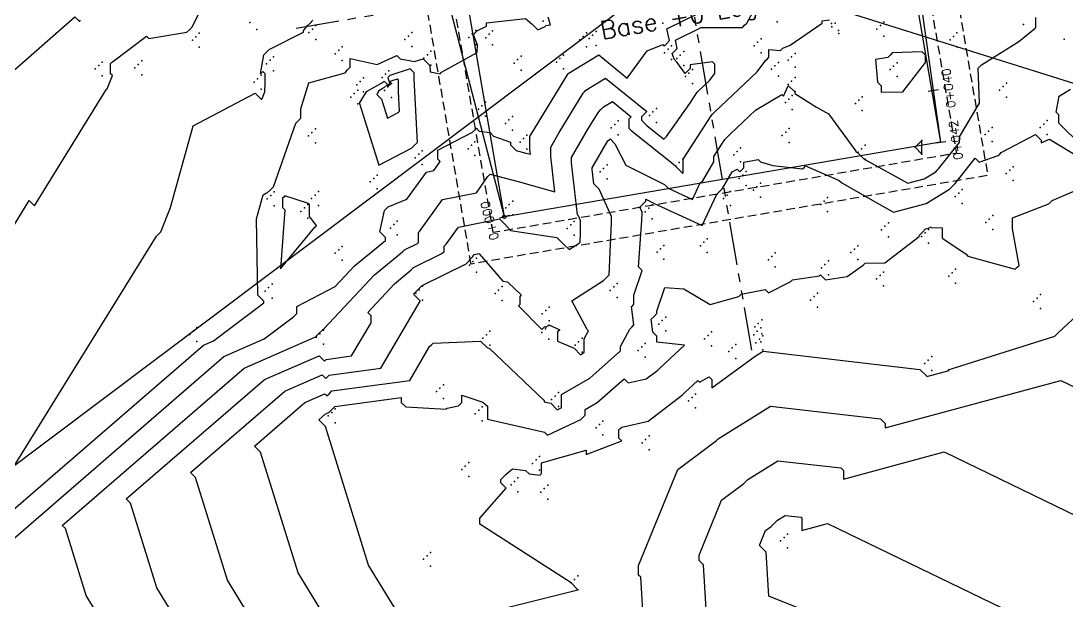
# Model space of a CAD drawing. Header units: metres. Extents: x 419582 to 423558, y 4805372 to 4807539.
# Drawn here: x 423111.44 to 423141.6, y 4807481.66 to 4807498.4 of the extents above; entities that cross this region are included whole.
import ezdxf

# ---------------------------------------------------------------- set-up
doc = ezdxf.new("R2010")
doc.units = ezdxf.units.M
doc.linetypes.add('HIDDEN', pattern=[0.375, 0.25, -0.125])
doc.linetypes.add('PHANTOM', pattern=[2.5, 1.25, -0.25, 0.25, -0.25, 0.25, -0.25])
for name, color, linetype in [('_pieds', 253, 'HIDDEN'), ('C-ROAD-CNTR-N', 92, 'Continuous'), ('C-ROAD-STAN', 11, 'Continuous'), ('C-ROAD-STAN-MAJR', 11, 'Continuous'), ('C-TINN', 4, 'Continuous'), ('C-TOPO-MAJR', 9, 'Continuous'), ('C-TOPO-MINR', 8, 'Continuous'), ('LS', 7, 'Continuous')]:
    doc.layers.add(name, color=color, linetype=linetype)
doc.styles.get("Standard").update_dxf_attribs({"font": 'simplex.shx'})

# ---------------------------------------------------------------- blocks, each defined once
blk = doc.blocks.new('AN75 +0 +0')
at = {"linetype": 'PHANTOM', "flags": 128}
for points in [[(0, -11.382), (0, 11.382)], [(-11.382, 0), (11.382, 0)]]:
    blk.add_lwpolyline(points, dxfattribs=at)
at = {"flags": 128}
blk.add_lwpolyline([(-6.382, -6.382), (-6.382, 6.382), (6.382, 6.382), (6.382, -6.382)], close=True, dxfattribs=at)
at = {"layer": 'LS', "insert": (-2.743, -0.436), "char_height": 0.51577, "width": 9.13592, "attachment_point": 1}
blk.add_mtext('AN75\\PBase +0 Leg +0', dxfattribs=at)
blk = doc.blocks.new('AeccTickLine')
blk.add_line((0, -0.5), (0, 0.5))

msp = doc.modelspace()

# ---------------------------------------------------------------- linework, layer by layer
at = {"color": 31, "lineweight": 30, "true_color": 0xffbd7a, "elevation": 1718.013}
msp.add_lwpolyline([(423449.834, 4807399.592), (423130.593, 4807500.114), (421950.92, 4806612.998), (421795.045, 4806430.988), (421305.015, 4806147.038), (421305.015, 4806147.038), (420630.083, 4805770.97), (419765.157, 4805549.54), (419617.356, 4805580.088)], dxfattribs=at)
at = {"layer": '_pieds', "elevation": 1722.19, "flags": 128}
for points in [[(423124.418, 4807491.382), (423121.862, 4807506.282), (423136.762, 4807508.838), (423139.318, 4807493.938)], [(423125.058, 4807492.288), (423122.768, 4807505.642), (423136.122, 4807507.932), (423138.412, 4807494.578)]]:
    msp.add_lwpolyline(points, close=True, dxfattribs=at)
at = {"layer": 'C-ROAD-CNTR-N', "color": 92, "linetype": 'Continuous', "lineweight": -3, "flags": 128}
msp.add_lwpolyline([(423125.378, 4807492.741), (423121.862, 4807506.282), (423136.122, 4807507.932), (423137.959, 4807494.898)], dxfattribs=at)
at = {"layer": 'C-ROAD-STAN', "color": 11, "linetype": 'Continuous', "lineweight": -3}
msp.add_circle((423125.378, 4807492.741), 0.05, dxfattribs=at)
at = {"layer": 'C-TINN', "color": 4, "linetype": 'Continuous', "lineweight": -3}
for p in [(423118.04, 4807498.35, 1720.39), (423118.24, 4807498.15, 1720.39), (423119.84, 4807498.16, 1721.07), (423119.94, 4807498.26, 1721.07), (423124.55, 4807498.12, 1721.96), (423126.5, 4807498.39, 1721.89), (423129.95, 4807498.33, 1722.52), (423133.24, 4807498.37, 1724.61), (423134.81, 4807498.32, 1725.08), (423134.82, 4807498.23, 1725.22), (423134.92, 4807498.33, 1725.22), (423135.01, 4807498.12, 1725.08), (423136.12, 4807498.16, 1725.46), (423136.22, 4807498.26, 1725.46), (423136.32, 4807498.36, 1725.46), (423140.35, 4807498.29, 1725.86), (423116.38, 4807497.84, 1720.11), (423116.48, 4807497.94, 1720.11), (423116.58, 4807498.04, 1720.11), (423119.74, 4807498.06, 1721.07), (423119.94, 4807497.86, 1721.07), (423122.51, 4807497.86, 1721.83), (423122.61, 4807497.96, 1721.83), (423122.71, 4807498.06, 1721.83), (423124.35, 4807497.92, 1721.96), (423124.45, 4807498.02, 1721.96), (423124.84, 4807497.91, 1722.33), (423124.94, 4807498.01, 1722.33), (423125.04, 4807498.11, 1722.33), (423127.55, 4807497.85, 1722.44), (423127.65, 4807497.95, 1722.44), (423127.75, 4807498.05, 1722.44), (423127.82, 4807497.89, 1722.59), (423127.92, 4807497.99, 1722.59), (423128.02, 4807498.09, 1722.59), (423132.78, 4807497.88, 1724.75), (423135.02, 4807498.03, 1725.22), (423136.32, 4807497.96, 1725.46), (423138.23, 4807497.85, 1725.66), (423138.33, 4807497.95, 1725.66), (423138.43, 4807498.05, 1725.66), (423141.52, 4807497.87, 1726.37), (423116.58, 4807497.64, 1720.11), (423120.6, 4807497.55, 1721.53), (423120.7, 4807497.65, 1721.53), (423122.71, 4807497.66, 1721.83), (423123.26, 4807497.52, 1721.94), (423124.55, 4807497.72, 1721.96), (423125.04, 4807497.71, 1722.33), (423127.75, 4807497.65, 1722.44), (423128.02, 4807497.69, 1722.59), (423130.1, 4807497.58, 1723.14), (423130.2, 4807497.68, 1723.14), (423130.55, 4807497.51, 1724.98), (423132.58, 4807497.68, 1724.75), (423132.68, 4807497.78, 1724.75), (423138.43, 4807497.65, 1725.66), (423113.78, 4807497.21, 1719.91), (423114.92, 4807497.24, 1720.26), (423118.62, 4807497.26, 1721.22), (423118.72, 4807497.36, 1721.22), (423120.5, 4807497.45, 1721.53), (423120.7, 4807497.25, 1721.53), (423123.06, 4807497.32, 1721.94), (423123.16, 4807497.42, 1721.94), (423125.76, 4807497.28, 1722.34), (423125.86, 4807497.38, 1722.34), (423126.88, 4807497.21, 1722.72), (423126.98, 4807497.31, 1722.72), (423127.08, 4807497.41, 1722.72), (423130, 4807497.48, 1723.14), (423130.2, 4807497.28, 1723.14), (423130.35, 4807497.31, 1724.98), (423130.45, 4807497.41, 1724.98), (423132.78, 4807497.48, 1724.75), (423133.56, 4807497.26, 1725.14), (423133.66, 4807497.36, 1725.14), (423133.76, 4807497.46, 1725.14), (423113.58, 4807497.01, 1719.91), (423113.68, 4807497.11, 1719.91), (423114.72, 4807497.04, 1720.26), (423114.82, 4807497.14, 1720.26), (423118.52, 4807497.16, 1721.22), (423118.72, 4807496.96, 1721.22), (423122.05, 4807496.96, 1722.16), (423123.26, 4807497.12, 1721.94), (423125.66, 4807497.18, 1722.34), (423125.86, 4807496.98, 1722.34), (423127.08, 4807497.01, 1722.72), (423130.55, 4807497.11, 1724.98), (423130.8, 4807496.99, 1723.64), (423133.08, 4807497, 1725.3), (423133.18, 4807497.1, 1725.3), (423133.28, 4807497.2, 1725.3), (423133.76, 4807497.06, 1725.14), (423136.5, 4807496.99, 1726.31), (423136.6, 4807497.09, 1726.31), (423136.7, 4807497.19, 1726.31), (423113.78, 4807496.81, 1719.91), (423114.92, 4807496.84, 1720.26), (423118.16, 4807496.63, 1720.89), (423118.26, 4807496.73, 1720.89), (423118.36, 4807496.83, 1720.89), (423121.22, 4807496.65, 1722.79), (423121.32, 4807496.75, 1722.79), (423121.85, 4807496.76, 1722.16), (423121.95, 4807496.86, 1722.16), (423130.6, 4807496.79, 1723.64), (423130.7, 4807496.89, 1723.64), (423133.28, 4807496.8, 1725.3), (423133.66, 4807496.66, 1725.97), (423133.76, 4807496.76, 1725.97), (423136.7, 4807496.79, 1726.31), (423118.36, 4807496.43, 1720.89), (423121.12, 4807496.55, 1722.79), (423121.15, 4807496.4, 1722.92), (423121.32, 4807496.35, 1722.79), (423121.92, 4807496.39, 1724.44), (423122.02, 4807496.49, 1724.44), (423122.05, 4807496.56, 1722.16), (423122.12, 4807496.59, 1724.44), (423130.8, 4807496.59, 1723.64), (423133.56, 4807496.56, 1725.97), (423133.76, 4807496.36, 1725.97), (423139.66, 4807496.4, 1726.35), (423139.76, 4807496.5, 1726.35), (423139.86, 4807496.6, 1726.35), (423120.95, 4807496.2, 1722.92), (423121.05, 4807496.3, 1722.92), (423121.15, 4807496, 1722.92), (423122.12, 4807496.19, 1724.44), (423124.83, 4807496.05, 1722.25), (423133.48, 4807496.04, 1726.23), (423133.58, 4807496.14, 1726.23), (423133.68, 4807496.24, 1726.23), (423135.5, 4807496.01, 1725.63), (423135.6, 4807496.11, 1725.63), (423135.7, 4807496.21, 1725.63), (423139.86, 4807496.2, 1726.35), (423124.63, 4807495.85, 1722.25), (423124.73, 4807495.95, 1722.25), (423129.66, 4807495.77, 1723.38), (423129.76, 4807495.87, 1723.38), (423133.68, 4807495.84, 1726.23), (423135.7, 4807495.81, 1725.63), (423124.83, 4807495.65, 1722.25), (423125.41, 4807495.44, 1722.46), (423125.51, 4807495.54, 1722.46), (423125.61, 4807495.64, 1722.46), (423128.56, 4807495.41, 1725.84), (423128.66, 4807495.51, 1725.84), (423129.56, 4807495.67, 1723.38), (423129.76, 4807495.47, 1723.38), (423140.93, 4807495.42, 1726.91), (423141.03, 4807495.52, 1726.91), (423119.83, 4807495.18, 1722.41), (423119.93, 4807495.28, 1722.41), (423125.61, 4807495.24, 1722.46), (423126.03, 4807495.1, 1722.86), (423128.46, 4807495.31, 1725.84), (423128.66, 4807495.11, 1725.84), (423133.49, 4807495.19, 1726.54), (423133.59, 4807495.29, 1726.54), (423139.24, 4807495.12, 1726.68), (423139.34, 4807495.22, 1726.68), (423139.44, 4807495.32, 1726.68), (423140.83, 4807495.32, 1726.91), (423141.03, 4807495.12, 1726.91), (423119.73, 4807495.08, 1722.41), (423119.93, 4807494.88, 1722.41), (423124.43, 4807494.81, 1723.53), (423124.53, 4807494.91, 1723.53), (423125.83, 4807494.9, 1722.86), (423125.93, 4807495, 1722.86), (423133.39, 4807495.09, 1726.54), (423133.59, 4807494.89, 1726.54), (423135.78, 4807494.81, 1725.98), (423137.32, 4807494.85, 1725), (423137.42, 4807494.95, 1725), (423139.44, 4807494.92, 1726.68), (423122.91, 4807494.55, 1722.73), (423123.01, 4807494.65, 1722.73), (423124.33, 4807494.71, 1723.53), (423124.53, 4807494.51, 1723.53), (423126.03, 4807494.7, 1722.86), (423131.99, 4807494.53, 1726.65), (423132.09, 4807494.63, 1726.65), (423132.19, 4807494.73, 1726.65), (423135.58, 4807494.61, 1725.98), (423135.68, 4807494.71, 1725.98), (423137.22, 4807494.75, 1725), (423137.42, 4807494.55, 1725), (423122.81, 4807494.45, 1722.73), (423123.01, 4807494.25, 1722.73), (423128.34, 4807494.24, 1726.38), (423130.32, 4807494.21, 1724.99), (423130.42, 4807494.31, 1724.99), (423130.52, 4807494.41, 1724.99), (423132.19, 4807494.33, 1726.65), (423135.78, 4807494.41, 1725.98), (423140.05, 4807494.19, 1727.41), (423121.71, 4807493.95, 1722.79), (423128.14, 4807494.04, 1726.38), (423128.24, 4807494.14, 1726.38), (423130.52, 4807494.01, 1724.99), (423132.25, 4807493.95, 1727.23), (423132.35, 4807494.05, 1727.23), (423139.85, 4807493.99, 1727.41), (423139.95, 4807494.09, 1727.41), (423121.51, 4807493.75, 1722.79), (423121.61, 4807493.85, 1722.79), (423128.34, 4807493.84, 1726.38), (423132.15, 4807493.85, 1727.23), (423132.35, 4807493.65, 1727.23), (423132.66, 4807493.61, 1727.36), (423132.76, 4807493.71, 1727.36), (423140.05, 4807493.79, 1727.41), (423118.64, 4807493.36, 1722.06), (423118.74, 4807493.46, 1722.06), (423119.92, 4807493.37, 1722.75), (423120.02, 4807493.47, 1722.75), (423121.71, 4807493.55, 1722.79), (423131.8, 4807493.37, 1727.41), (423131.9, 4807493.47, 1727.41), (423132.56, 4807493.51, 1727.36), (423132.76, 4807493.31, 1727.36), (423134.7, 4807493.3, 1727.62), (423138.38, 4807493.33, 1727.42), (423138.48, 4807493.43, 1727.42), (423138.58, 4807493.53, 1727.42), (423118.54, 4807493.26, 1722.06), (423118.74, 4807493.06, 1722.06), (423119.61, 4807493, 1721.87), (423119.71, 4807493.1, 1721.87), (423119.82, 4807493.27, 1722.75), (423120.02, 4807493.07, 1722.75), (423125.42, 4807493, 1724.69), (423125.52, 4807493.1, 1724.69), (423125.62, 4807493.2, 1724.69), (423129.54, 4807492.99, 1727.1), (423129.64, 4807493.09, 1727.1), (423131.7, 4807493.27, 1727.41), (423131.9, 4807493.07, 1727.41), (423134.5, 4807493.1, 1727.62), (423134.6, 4807493.2, 1727.62), (423138.58, 4807493.13, 1727.42), (423119.51, 4807492.9, 1721.87), (423119.71, 4807492.7, 1721.87), (423125.62, 4807492.8, 1724.69), (423129.44, 4807492.89, 1727.1), (423129.64, 4807492.69, 1727.1), (423134.7, 4807492.9, 1727.62), (423139.46, 4807492.78, 1727.84), (423122.09, 4807492.42, 1723.17), (423122.19, 4807492.52, 1723.17), (423122.29, 4807492.62, 1723.17), (423127.19, 4807492.41, 1724.79), (423127.29, 4807492.51, 1724.79), (423127.39, 4807492.61, 1724.79), (423136.35, 4807492.47, 1727.37), (423136.45, 4807492.57, 1727.37), (423137.61, 4807492.38, 1728.05), (423139.26, 4807492.58, 1727.84), (423139.36, 4807492.68, 1727.84), (423139.46, 4807492.38, 1727.84), (423122.29, 4807492.22, 1723.17), (423127.39, 4807492.21, 1724.79), (423131.23, 4807492.11, 1727.51), (423136.25, 4807492.37, 1727.37), (423136.45, 4807492.17, 1727.37), (423137.41, 4807492.18, 1728.05), (423137.51, 4807492.28, 1728.05), (423120.6, 4807491.79, 1722.38), (423120.7, 4807491.89, 1722.38), (423129.88, 4807491.82, 1727.64), (423129.98, 4807491.92, 1727.64), (423131.03, 4807491.91, 1727.51), (423131.13, 4807492.01, 1727.51), (423135.47, 4807491.81, 1727.91), (423135.57, 4807491.91, 1727.91), (423137.61, 4807491.98, 1728.05), (423120.5, 4807491.69, 1722.38), (423120.7, 4807491.49, 1722.38), (423124.57, 4807491.55, 1726.13), (423129.78, 4807491.72, 1727.64), (423129.98, 4807491.52, 1727.64), (423131.23, 4807491.71, 1727.51), (423132.99, 4807491.5, 1727.71), (423133.09, 4807491.6, 1727.71), (423133.19, 4807491.7, 1727.71), (423135.37, 4807491.71, 1727.91), (423135.57, 4807491.51, 1727.91), (423124.37, 4807491.35, 1726.13), (423124.47, 4807491.45, 1726.13), (423133.19, 4807491.3, 1727.71), (423134.52, 4807491.27, 1727.86), (423134.62, 4807491.37, 1727.86), (423134.72, 4807491.47, 1727.86), (423138.39, 4807491.23, 1728.08), (423124.57, 4807491.15, 1726.13), (423134.72, 4807491.07, 1727.86), (423136.11, 4807490.95, 1728.22), (423136.21, 4807491.05, 1728.22), (423136.31, 4807491.15, 1728.22), (423138.19, 4807491.03, 1728.08), (423138.29, 4807491.13, 1728.08), (423118.48, 4807490.6, 1722.04), (423118.58, 4807490.7, 1722.04), (423118.68, 4807490.8, 1722.04), (423122.92, 4807490.64, 1726.05), (423123.02, 4807490.74, 1726.05), (423125.21, 4807490.63, 1726.11), (423125.31, 4807490.73, 1726.11), (423128.43, 4807490.62, 1726.27), (423128.53, 4807490.72, 1726.27), (423128.63, 4807490.82, 1726.27), (423136.31, 4807490.75, 1728.22), (423138.39, 4807490.83, 1728.08), (423118.68, 4807490.4, 1722.04), (423122.82, 4807490.54, 1726.05), (423123.02, 4807490.34, 1726.05), (423125.11, 4807490.53, 1726.11), (423125.31, 4807490.33, 1726.11), (423128.63, 4807490.42, 1726.27), (423134.21, 4807490.34, 1728.37), (423134.31, 4807490.44, 1728.37), (423134.41, 4807490.54, 1728.37), (423140.64, 4807490.3, 1728.13), (423140.74, 4807490.4, 1728.13), (423140.84, 4807490.5, 1728.13), (423126.57, 4807490.04, 1725.84), (423126.67, 4807490.14, 1725.84), (423134.41, 4807490.14, 1728.37), (423140.84, 4807490.1, 1728.13), (423126.47, 4807489.94, 1725.84), (423126.67, 4807489.74, 1725.84), (423129.93, 4807489.75, 1728.38), (423130.03, 4807489.85, 1728.38), (423132.7, 4807489.67, 1728.3), (423132.8, 4807489.77, 1728.3), (423116.41, 4807489.45, 1721.67), (423116.51, 4807489.55, 1721.67), (423120.06, 4807489.37, 1724.03), (423120.16, 4807489.47, 1724.03), (423124.96, 4807489.44, 1726.94), (423126.46, 4807489.41, 1726.03), (423126.56, 4807489.51, 1726.03), (423126.66, 4807489.61, 1726.03), (423129.83, 4807489.65, 1728.38), (423130.03, 4807489.45, 1728.38), (423131.35, 4807489.42, 1728.26), (423132.6, 4807489.57, 1728.3), (423132.67, 4807489.44, 1728.69), (423132.77, 4807489.54, 1728.69), (423132.8, 4807489.37, 1728.3), (423116.31, 4807489.35, 1721.67), (423116.51, 4807489.15, 1721.67), (423119.96, 4807489.27, 1724.03), (423120.16, 4807489.07, 1724.03), (423124.76, 4807489.24, 1726.94), (423124.86, 4807489.34, 1726.94), (423126.66, 4807489.21, 1726.03), (423127.52, 4807489.14, 1725.94), (423127.62, 4807489.24, 1725.94), (423129.44, 4807489.09, 1727.49), (423131.15, 4807489.22, 1728.26), (423131.25, 4807489.32, 1728.26), (423132.57, 4807489.34, 1728.69), (423132.63, 4807489.11, 1728.97), (423132.73, 4807489.21, 1728.97), (423132.77, 4807489.14, 1728.69), (423132.83, 4807489.31, 1728.97), (423124.96, 4807489.04, 1726.94), (423127.42, 4807489.04, 1725.94), (423127.62, 4807488.84, 1725.94), (423129.24, 4807488.89, 1727.49), (423129.34, 4807488.99, 1727.49), (423131.35, 4807489.02, 1728.26), (423131.85, 4807488.86, 1728.65), (423131.95, 4807488.96, 1728.65), (423132.05, 4807489.06, 1728.65), (423132.83, 4807488.91, 1728.97), (423129.44, 4807488.69, 1727.49), (423132.05, 4807488.66, 1728.65), (423137.5, 4807488.51, 1728.88), (423137.6, 4807488.61, 1728.88), (423137.7, 4807488.71, 1728.88), (423137.7, 4807488.31, 1728.88), (423123.62, 4807487.9, 1727.92), (423123.42, 4807487.7, 1727.92), (423123.52, 4807487.8, 1727.92), (423126.84, 4807487.57, 1726.87), (423126.94, 4807487.67, 1726.87), (423130.89, 4807487.63, 1729.24), (423123.62, 4807487.5, 1727.92), (423124.74, 4807487.26, 1728.09), (423126.74, 4807487.47, 1726.87), (423126.94, 4807487.27, 1726.87), (423130.69, 4807487.43, 1729.24), (423130.79, 4807487.53, 1729.24), (423120.3, 4807487, 1728.15), (423120.4, 4807487.1, 1728.15), (423120.5, 4807487.2, 1728.15), (423124.54, 4807487.06, 1728.09), (423124.64, 4807487.16, 1728.09), (423130.89, 4807487.23, 1729.24), (423120.5, 4807486.8, 1728.15), (423124.74, 4807486.86, 1728.09), (423128.02, 4807486.65, 1728.76), (423128.12, 4807486.75, 1728.76), (423128.22, 4807486.85, 1728.76), (423128.22, 4807486.45, 1728.76), (423129.55, 4807486.42, 1729.35), (423129.35, 4807486.22, 1729.35), (423129.45, 4807486.32, 1729.35), (423126.39, 4807485.83, 1728.84), (423129.55, 4807486.02, 1729.35), (423124.15, 4807485.45, 1728.46), (423124.25, 4807485.55, 1728.46), (423124.35, 4807485.65, 1728.46), (423126.19, 4807485.63, 1728.84), (423126.29, 4807485.73, 1728.84), (423124.35, 4807485.25, 1728.46), (423125.77, 4807485.21, 1729.17), (423126.39, 4807485.43, 1728.84), (423125.57, 4807485.01, 1729.17), (423125.67, 4807485.11, 1729.17), (423126.53, 4807484.9, 1729.55), (423126.63, 4807485, 1729.55), (423125.77, 4807484.81, 1729.17), (423126.43, 4807484.8, 1729.55), (423126.63, 4807484.6, 1729.55), (423133.344, 4807483.39, 1732.341), (423133.444, 4807483.49, 1732.341), (423133.544, 4807483.59, 1732.341), (423123.25, 4807483.06, 1728.78), (423133.544, 4807483.19, 1732.341), (423123.05, 4807482.86, 1728.78), (423123.15, 4807482.96, 1728.78), (423123.25, 4807482.66, 1728.78), (423127.3, 4807482.18, 1729), (423127.4, 4807482.28, 1729), (423127.5, 4807482.38, 1729), (423127.5, 4807481.98, 1729)]:
    msp.add_point(p, dxfattribs=at)
at = {"layer": 'C-TOPO-MAJR', "color": 9, "linetype": 'Continuous', "lineweight": -3, "flags": 128}
for points, elevation in [([(423104.645, 4807481.708), (423111.675, 4807493.215), (423111.827, 4807493.064), (423113.909, 4807496.429), (423113.914, 4807496.434), (423113.92, 4807496.439), (423114.073, 4807496.818), (423114.022, 4807496.869), (423114.022, 4807497.166), (423114.047, 4807497.192), (423114.073, 4807497.218), (423115.059, 4807497.954), (423115.128, 4807497.885), (423116.222, 4807498.071), (423116.304, 4807498.153), (423116.386, 4807498.234), (423116.786, 4807499.071)], 1720), ([(423120.225, 4807474.089), (423115.357, 4807482.037), (423114.596, 4807484.483), (423114.476, 4807484.602), (423118.458, 4807488.045), (423120.04, 4807488.736), (423120.193, 4807488.583), (423120.217, 4807488.606), (423120.24, 4807488.63), (423120.973, 4807488.728), (423121.533, 4807489.68), (423121.533, 4807489.888), (423121.437, 4807489.984), (423122.213, 4807490.812), (423122.627, 4807491.152), (423122.69, 4807491.216), (423122.754, 4807491.28), (423123.576, 4807491.682), (423123.638, 4807491.744), (423123.638, 4807491.897), (423123.7, 4807491.958), (423124.052, 4807492.447), (423125.237, 4807492.688), (423125.394, 4807492.531), (423125.552, 4807492.348), (423126.891, 4807492.143), (423127.059, 4807491.975), (423127.246, 4807491.796), (423127.538, 4807491.984), (423127.552, 4807491.999), (423127.566, 4807492.013), (423127.576, 4807492.272), (423127.576, 4807492.635), (423127.515, 4807492.772), (423127.489, 4807492.799), (423127.313, 4807494.299), (423127.313, 4807494.456), (423127.775, 4807495.251), (423128.088, 4807495.768), (423128.162, 4807495.841), (423128.235, 4807495.914), (423128.495, 4807496.073), (423129.036, 4807495.633), (423129.001, 4807495.599), (423128.967, 4807495.565), (423128.967, 4807495.301), (423129.036, 4807495.233), (423130.3, 4807494.221), (423130.306, 4807494.21), (423130.317, 4807494.205), (423130.516, 4807494.006), (423130.523, 4807494.002), (423130.525, 4807494.007), (423130.525, 4807494.007), (423130.526, 4807494.008), (423130.529, 4807494.013), (423130.529, 4807494.411), (423131.338, 4807495.659), (423131.383, 4807495.704), (423131.428, 4807495.75), (423132.668, 4807496.926), (423132.916, 4807497.262), (423132.962, 4807497.307), (423133.007, 4807497.353), (423133.007, 4807497.571), (423133.344, 4807497.547), (423133.408, 4807497.611), (423133.623, 4807497.7), (423134.543, 4807498.329), (423134.543, 4807498.397), (423134.754, 4807498.431)], 1725), ([(423129.764, 4807474.771), (423129.309, 4807482.342), (423129.249, 4807482.402), (423129.249, 4807482.682), (423130.375, 4807485.448), (423131.491, 4807486.289), (423131.516, 4807486.313), (423131.54, 4807486.338), (423133.048, 4807487.284), (423136.22, 4807486.918), (423136.355, 4807486.783), (423136.355, 4807486.653), (423141.422, 4807488.022), (423142.306, 4807487.594)], 1730)]:
    msp.add_lwpolyline(points, dxfattribs=dict(at, elevation=elevation))
at = {"layer": 'C-TOPO-MAJR', "color": 9, "linetype": 'Continuous', "lineweight": -3, "elevation": 1725, "flags": 128}
msp.add_lwpolyline([(423137.22, 4807494.75), (423137.42, 4807494.55), (423137.42, 4807494.95), (423137.32, 4807494.85), (423137.22, 4807494.75)], close=True, dxfattribs=at)
at = {"layer": 'C-TOPO-MINR', "color": 8, "linetype": 'Continuous', "lineweight": -3, "flags": 128}
for points, elevation in [([(423110.779, 4807483.08), (423117.288, 4807488.709), (423118.454, 4807489.218), (423119.297, 4807489.855), (423119.346, 4807489.903), (423119.394, 4807489.951), (423119.394, 4807490.158), (423120.497, 4807490.731), (423121.058, 4807491.33), (423121.948, 4807492.063), (423121.948, 4807492.149), (423121.791, 4807492.306), (423121.92, 4807492.926), (423121.975, 4807492.981), (423122.031, 4807493.036), (423122.568, 4807493.25), (423123.134, 4807494.036), (423123.342, 4807494.078), (423123.523, 4807494.338), (423123.455, 4807494.405), (423123.455, 4807494.67), (423124.454, 4807495.182), (423124.513, 4807495.241), (423124.571, 4807495.299), (423124.654, 4807495.216), (423124.966, 4807495.173), (423125.065, 4807495.073), (423125.558, 4807494.902), (423125.558, 4807494.819), (423125.717, 4807494.66), (423125.999, 4807494.585), (423126.129, 4807494.548), (423126.114, 4807494.674), (423126.114, 4807495.058), (423126.144, 4807495.11), (423127.204, 4807496.857), (423127.213, 4807496.866), (423127.222, 4807496.875), (423128.101, 4807497.415), (423128.923, 4807496.745), (423129.496, 4807497.533), (423129.944, 4807497.717), (423129.989, 4807497.672), (423130.066, 4807497.749), (423130.144, 4807497.827), (423130.067, 4807498.17), (423131.567, 4807498.91)], 1723), ([(423119.478, 4807471.769), (423113.321, 4807481.82), (423112.722, 4807483.747), (423112.628, 4807483.841), (423117.873, 4807488.377), (423119.916, 4807489.268), (423119.941, 4807489.287), (423120.039, 4807489.386), (423120.138, 4807489.484), (423120.138, 4807489.49), (423120.17, 4807489.507), (423121.636, 4807491.071), (423122.443, 4807491.736), (423122.472, 4807491.765), (423122.5, 4807491.793), (423122.873, 4807491.976), (423122.901, 4807492.004), (423122.901, 4807492.292), (423122.929, 4807492.32), (423123.593, 4807493.241), (423124.572, 4807493.44), (423124.891, 4807493.898), (423124.931, 4807493.939), (423124.972, 4807493.979), (423125.775, 4807493.766), (423126.833, 4807493.465), (423126.713, 4807494.486), (423126.713, 4807494.757), (423126.96, 4807495.18), (423127.646, 4807496.313), (423127.687, 4807496.354), (423127.728, 4807496.395), (423128.298, 4807496.744), (423129.483, 4807495.779), (423129.408, 4807495.704), (423129.333, 4807495.63), (423129.333, 4807495.529), (423129.483, 4807495.379), (423129.976, 4807494.985), (423130.014, 4807495.023), (423130.053, 4807495.062), (423130.725, 4807496.009), (423130.942, 4807496.344), (423130.954, 4807496.356), (423130.966, 4807496.368), (423131.294, 4807496.679), (423131.442, 4807496.879), (423131.442, 4807497.149), (423131.377, 4807497.214), (423130.733, 4807497.13), (423130.733, 4807497.022), (423130.66, 4807496.949), (423130.587, 4807496.876), (423130.364, 4807497.201), (423130.27, 4807497.294), (423130.217, 4807497.454), (423130.264, 4807497.501), (423130.317, 4807497.554), (423130.364, 4807497.601), (423130.311, 4807497.837), (423131.053, 4807498.203), (423132.245, 4807498.208), (423132.307, 4807498.27), (423132.369, 4807498.332), (423132.595, 4807498.738)], 1724), ([(423107.216, 4807493.442), (423112.993, 4807498.513), (423113.125, 4807498.382), (423113.159, 4807498.416)], 1719), ([(423108.93, 4807482.319), (423116.703, 4807489.041), (423116.992, 4807489.167), (423118.445, 4807490.265), (423118.445, 4807490.308), (423118.267, 4807490.486), (423118.228, 4807492.689), (423118.419, 4807493.379), (423118.521, 4807493.433), (423118.531, 4807493.423), (423118.626, 4807493.517), (423118.721, 4807493.612), (423119.36, 4807495.444), (423119.433, 4807495.517), (423119.507, 4807495.59), (423119.513, 4807495.859), (423119.743, 4807496.611), (423120.785, 4807496.895), (423120.857, 4807496.989), (423120.894, 4807497.026), (423120.931, 4807497.063), (423120.931, 4807497.314), (423121.707, 4807497.135), (423122.273, 4807497.396), (423122.37, 4807497.299), (423122.785, 4807497.222), (423123.037, 4807497.302), (423123.233, 4807497.107), (423123.233, 4807497.098), (423123.241, 4807496.932), (423123.525, 4807496.874), (423123.545, 4807496.894), (423123.564, 4807496.913), (423124.589, 4807497.49), (423124.603, 4807497.719), (423124.581, 4807497.741), (423124.492, 4807498.008), (423124.581, 4807498.097), (423124.592, 4807498.108), (423124.603, 4807498.119), (423124.86, 4807498.248), (423124.86, 4807498.346), (423125.985, 4807498.47), (423126.192, 4807498.294), (423126.344, 4807498.143), (423126.55, 4807498.234), (423126.564, 4807498.247), (423126.577, 4807498.26), (423126.71, 4807498.282), (423126.641, 4807498.506)], 1722), ([(423111.22, 4807485.523), (423115.347, 4807492.19), (423115.409, 4807492.252), (423115.471, 4807492.314), (423115.754, 4807493.014), (423116.408, 4807495.368), (423118.196, 4807496.313), (423118.377, 4807496.132), (423118.386, 4807496.141), (423118.396, 4807496.151), (423118.459, 4807496.332), (423118.466, 4807496.34), (423118.474, 4807496.347), (423118.48, 4807496.607), (423118.48, 4807496.873), (423118.413, 4807496.94), (423118.347, 4807496.873), (423118.446, 4807497.422), (423118.519, 4807497.496), (423118.593, 4807497.569), (423119.586, 4807498.069), (423119.586, 4807498.11), (423119.691, 4807498.251), (423119.775, 4807498.335), (423119.859, 4807498.419)], 1721), ([(423120.972, 4807476.41), (423117.392, 4807482.255), (423116.47, 4807485.218), (423116.325, 4807485.364), (423119.043, 4807487.713), (423120.123, 4807488.185), (423120.227, 4807488.08), (423120.275, 4807488.128), (423120.323, 4807488.176), (423121.811, 4807488.376), (423122.949, 4807490.309), (423122.949, 4807490.318), (423122.754, 4807490.514), (423122.791, 4807490.553), (423122.811, 4807490.569), (423122.909, 4807490.667), (423123.007, 4807490.766), (423124.279, 4807491.388), (423124.374, 4807491.484), (423124.374, 4807491.501), (423124.47, 4807491.597), (423124.51, 4807491.653), (423124.647, 4807491.681), (423124.665, 4807491.663), (423125.334, 4807490.89), (423125.467, 4807490.87), (423125.483, 4807490.853), (423125.864, 4807490.49), (423125.823, 4807490.449), (423125.823, 4807490.212), (423125.783, 4807490.171), (423126.462, 4807489.494), (423126.546, 4807489.578), (423126.577, 4807489.546), (423126.662, 4807489.631), (423126.98, 4807489.487), (423126.947, 4807489.453), (423126.913, 4807489.42), (423126.913, 4807489.153), (423127.389, 4807488.952), (423127.576, 4807488.765), (423127.633, 4807488.798), (423127.683, 4807488.842), (423127.683, 4807489.226), (423127.804, 4807489.455), (423127.767, 4807489.491), (423127.325, 4807490.319), (423128.24, 4807490.91), (423128.322, 4807490.992), (423128.404, 4807491.074), (423128.464, 4807492.566), (423128.464, 4807492.757), (423128.113, 4807493.546), (423127.961, 4807493.698), (423127.912, 4807494.111), (423127.912, 4807494.154), (423128.365, 4807494.934), (423128.395, 4807494.963), (423128.424, 4807494.993), (423128.565, 4807494.852), (423128.881, 4807494.232), (423129.995, 4807493.674), (423130.099, 4807493.57), (423130.805, 4807493.248), (423131.012, 4807493.701), (423131.054, 4807493.743), (423131.096, 4807493.785), (423131.414, 4807494.326), (423131.414, 4807494.483), (423131.733, 4807494.975), (423131.811, 4807495.053), (423131.89, 4807495.132), (423132.619, 4807495.823), (423133.381, 4807496.277), (423133.431, 4807496.228), (423133.551, 4807496.5), (423133.562, 4807496.512), (423133.574, 4807496.523), (423133.751, 4807496.346), (423133.751, 4807496.3), (423134.378, 4807495.905), (423134.723, 4807495.717), (423135.509, 4807494.634), (423135.509, 4807494.62), (423135.569, 4807494.594), (423135.767, 4807494.396), (423135.79, 4807494.384), (423137.011, 4807493.715), (423137.482, 4807493.839), (423137.817, 4807494.046), (423137.858, 4807494.087), (423137.899, 4807494.129), (423138.503, 4807494.889), (423138.503, 4807495.051), (423139.079, 4807496.024), (423139.036, 4807497.034), (423139.085, 4807497.083), (423139.135, 4807497.133), (423140.21, 4807497.807), (423140.671, 4807498.175), (423140.699, 4807498.202), (423140.699, 4807498.492)], 1726), ([(423142.71, 4807494.123), (423141.37, 4807495.445), (423141.37, 4807495.688), (423141.292, 4807495.767), (423141.374, 4807496.23), (423141.704, 4807496.426)], 1727), ([(423121.72, 4807478.73), (423119.427, 4807482.473), (423118.345, 4807485.954), (423118.174, 4807486.125), (423119.627, 4807487.382), (423120.205, 4807487.634), (423120.261, 4807487.578), (423120.333, 4807487.65), (423120.405, 4807487.722), (423122.649, 4807488.024), (423123.223, 4807488.999), (423123.274, 4807489.05), (423123.325, 4807489.1), (423124.69, 4807489.158), (423124.878, 4807488.97), (423124.949, 4807488.947), (423126.527, 4807487.448), (423126.527, 4807487.405), (423126.717, 4807487.362), (423126.904, 4807487.175), (423127.014, 4807487.227), (423127.021, 4807487.234), (423127.028, 4807487.241), (423127.028, 4807487.614), (423127.846, 4807488.092), (423128.728, 4807488.874), (423128.728, 4807489.001), (423128.995, 4807489.505), (423129.055, 4807489.564), (423129.115, 4807489.624), (423129.045, 4807490.154), (423129.08, 4807490.188), (423129.114, 4807490.223), (423129.114, 4807490.484), (423129.349, 4807491.193), (423129.243, 4807491.3), (423129.342, 4807492.641), (423129.351, 4807492.861), (423129.351, 4807492.878), (423129.287, 4807493.022), (423129.373, 4807493.108), (423129.459, 4807493.194), (423129.459, 4807493.25), (423129.672, 4807493.143), (423129.682, 4807493.134), (423131.086, 4807492.495), (423131.5, 4807493.395), (423131.583, 4807493.478), (423131.666, 4807493.561), (423131.949, 4807494.042), (423132.087, 4807494.12), (423132.166, 4807494.04), (423132.226, 4807494.101), (423132.287, 4807494.161), (423132.287, 4807494.32), (423132.697, 4807494.397), (423132.763, 4807494.33), (423133.124, 4807494.228), (423133.978, 4807494.128), (423134.02, 4807494.17), (423134.063, 4807494.213), (423135.033, 4807493.795), (423135.108, 4807493.72), (423136.272, 4807493.06), (423136.601, 4807492.879), (423137.545, 4807493.127), (423138.213, 4807493.542), (423138.296, 4807493.624), (423138.379, 4807493.707), (423138.955, 4807494.432), (423139.068, 4807494.319), (423139.62, 4807494.512), (423139.664, 4807494.556), (423139.707, 4807494.6), (423140.69, 4807495.117), (423140.854, 4807494.953), (423140.854, 4807494.881), (423141.097, 4807494.987), (423142.635, 4807494.048)], 1727), ([(423122.467, 4807481.05), (423121.462, 4807482.69), (423120.219, 4807486.69), (423120.023, 4807486.886), (423120.212, 4807487.05), (423120.288, 4807487.083), (423120.295, 4807487.075), (423120.391, 4807487.172), (423120.488, 4807487.268), (423122.404, 4807487.526), (423122.404, 4807487.387), (423122.535, 4807487.257), (423123.699, 4807487.196), (423123.713, 4807487.211), (423123.728, 4807487.226), (423124.053, 4807487.293), (423124.1, 4807487.34), (423124.147, 4807487.387), (423124.147, 4807487.599), (423124.757, 4807487.399), (423124.888, 4807487.275), (423124.888, 4807486.905), (423126.539, 4807486.529), (423126.625, 4807486.444), (423127.586, 4807486.899), (423127.646, 4807486.959), (423127.705, 4807487.019), (423127.705, 4807487.18), (423128.058, 4807487.386), (423128.83, 4807488.071), (423128.95, 4807487.951), (423129.47, 4807488.068), (423129.804, 4807488.323), (423129.833, 4807488.352), (423129.863, 4807488.381), (423130.573, 4807489.041), (423129.778, 4807489.126), (423129.778, 4807489.296), (423129.663, 4807489.411), (423129.614, 4807489.789), (423129.696, 4807489.871), (423129.778, 4807489.953), (423129.778, 4807490.025), (423130.004, 4807490.708), (423130.554, 4807490.662), (423131.308, 4807490.214), (423132.142, 4807490.445), (423132.204, 4807490.507), (423132.897, 4807490.65), (423132.998, 4807490.548), (423133.638, 4807490.878), (423133.682, 4807490.922), (423134.462, 4807491.042), (423134.49, 4807491.07), (423134.635, 4807490.925), (423135.261, 4807491.023), (423135.727, 4807491.347), (423135.756, 4807491.376), (423135.785, 4807491.405), (423136.346, 4807491.414), (423137.339, 4807492.179), (423137.339, 4807492.209), (423137.432, 4807492.301), (423137.525, 4807492.394), (423137.607, 4807492.416), (423137.671, 4807492.455), (423137.687, 4807492.44), (423138.003, 4807492.428), (423138.003, 4807492.123), (423138.68, 4807491.68), (423138.747, 4807491.613), (423140.111, 4807491.232), (423140.166, 4807491.288), (423140.221, 4807491.343), (423140.032, 4807492.398), (423140.032, 4807492.71), (423141.077, 4807493.114), (423141.128, 4807493.164), (423141.179, 4807493.215), (423141.844, 4807493.505)], 1728), ([(423124.34, 4807481.192), (423127.5, 4807481.98), (423127.3, 4807482.18), (423124.672, 4807483.873), (423124.672, 4807484.047), (423125.43, 4807484.915), (423125.278, 4807485.067), (423125.278, 4807485.163), (423125.354, 4807485.239), (423125.43, 4807485.315), (423125.608, 4807485.47), (423125.986, 4807485.426), (423126.089, 4807485.323), (423126.399, 4807485.288), (423126.422, 4807485.311), (423126.444, 4807485.333), (423126.444, 4807485.643), (423127.737, 4807486.009), (423127.737, 4807485.888), (423128.761, 4807486.275), (423128.68, 4807486.356), (423128.68, 4807486.594), (423128.72, 4807486.634), (423128.761, 4807486.675), (423129.529, 4807486.847), (423130.519, 4807487.603), (423130.605, 4807487.689), (423130.691, 4807487.775), (423130.954, 4807488.019), (423131.003, 4807487.97), (423131.281, 4807488.13), (423131.362, 4807488.049), (423131.362, 4807487.812), (423132.614, 4807488.723), (423132.836, 4807488.863), (423137.363, 4807488.339), (423137.556, 4807488.146), (423137.556, 4807488.132), (423138.204, 4807488.308), (423138.18, 4807488.332), (423141.25, 4807489.295), (423141.3, 4807489.345), (423141.35, 4807489.395), (423142.459, 4807490.438)], 1729), ([(423131.417, 4807477.721), (423131.118, 4807482.704), (423130.998, 4807482.824), (423130.998, 4807482.985), (423131.643, 4807484.569), (423132.283, 4807485.051), (423132.34, 4807485.107), (423132.396, 4807485.164), (423133.26, 4807485.706), (423135.077, 4807485.496), (423135.154, 4807485.419), (423135.154, 4807485.174), (423138.057, 4807485.958), (423145.734, 4807482.244)], 1731), ([(423148.067, 4807475.767), (423133.003, 4807481.799), (423132.927, 4807483.067), (423132.748, 4807483.246), (423132.748, 4807483.287), (423132.911, 4807483.69), (423133.074, 4807483.812), (423133.163, 4807483.901), (423133.252, 4807483.99), (423133.472, 4807484.128), (423133.934, 4807484.075), (423133.953, 4807484.055), (423133.953, 4807483.694), (423134.692, 4807483.894), (423149.163, 4807476.893)], 1732)]:
    msp.add_lwpolyline(points, dxfattribs=dict(at, elevation=elevation))
for points, elevation in [([(423136.244, 4807496.526), (423136.244, 4807496.343), (423136.87, 4807496.355), (423137.525, 4807497.2), (423137.525, 4807497.409), (423137.43, 4807497.505), (423136.561, 4807497.471), (423136.498, 4807497.407), (423136.434, 4807497.344), (423136.079, 4807497.286), (423136.135, 4807496.634), (423136.244, 4807496.526)], 1726), ([(423121.762, 4807494.235), (423122.701, 4807494.725), (423122.785, 4807494.809), (423122.869, 4807494.893), (423122.777, 4807496.726), (423122.777, 4807496.895), (423122.661, 4807497.01), (423122.076, 4807496.824), (423122.013, 4807496.761), (423122.076, 4807496.571), (423122.039, 4807496.534), (423121.913, 4807496.661), (423121.876, 4807496.624), (423121.396, 4807496.355), (423121.191, 4807496.021), (423121.201, 4807496.01), (423121.762, 4807494.235)], 1723), ([(423122.011, 4807495.593), (423122.298, 4807495.742), (423122.323, 4807495.768), (423122.349, 4807495.794), (423122.321, 4807496.354), (423122.321, 4807496.683), (423122.285, 4807496.718), (423122.106, 4807496.661), (423122.087, 4807496.642), (423122.106, 4807496.584), (423122.026, 4807496.504), (423121.987, 4807496.542), (423121.906, 4807496.461), (423121.76, 4807496.379), (423121.697, 4807496.277), (423121.839, 4807496.135), (423122.011, 4807495.593)], 1724), ([(423119.756, 4807493.096), (423119.726, 4807493.125), (423119.046, 4807493.346), (423119.015, 4807493.315), (423118.983, 4807493.283), (423118.983, 4807493.009), (423119.046, 4807492.946), (423118.922, 4807491.247), (423119.911, 4807492.443), (423119.937, 4807492.468), (423119.962, 4807492.494), (423119.756, 4807492.755), (423119.756, 4807493.096)], 1722)]:
    msp.add_lwpolyline(points, close=True, dxfattribs=dict(at, elevation=elevation))

# ---------------------------------------------------------------- block references
at = {"rotation": 9.73257585}
msp.add_blockref('AN75 +0 +0', (423130.59, 4807500.11, 1722.19), dxfattribs=at)
at = {"layer": 'C-ROAD-STAN-MAJR', "color": 11, "linetype": 'Continuous', "lineweight": -3, "xscale": 0.3, "yscale": 0.3, "zscale": 0.3}
for p, rotation in [((423137.749, 4807496.392), 278.0252736595549), ((423137.959, 4807494.898), 278.0252736595549), ((423125.378, 4807492.741), 104.5563264392557)]:
    msp.add_blockref('AeccTickLine', p, dxfattribs=dict(at, rotation=rotation))

# ---------------------------------------------------------------- texts
at = {"layer": 'C-ROAD-STAN-MAJR', "color": 11, "linetype": 'Continuous', "lineweight": -3, "char_height": 0.254}
for s, insert, attachment_point, rotation in [('0+040', (423138.059, 4807496.435), 2, 98.0253), ('0+042', (423138.27, 4807494.942), 2, 98.0253), ('0+000', (423125.075, 4807492.662), 8, 104.5563)]:
    msp.add_mtext(s, dxfattribs=dict(at, insert=insert, attachment_point=attachment_point, rotation=rotation))

doc.saveas('drawing.dxf')
